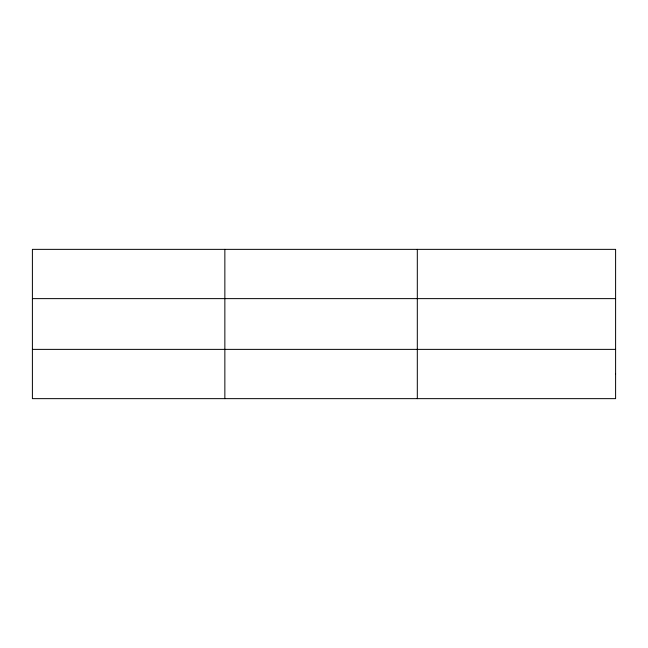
<?xml version="1.0" encoding="UTF-8"?>
<svg xmlns="http://www.w3.org/2000/svg" width="648" height="648" viewBox="0 0 648 648"><rect width="100%" height="100%" fill="white"/><g stroke="black" fill="none" stroke-linecap="round" stroke-linejoin="round"><path stroke-width="0.97" d="M224.856 249.359L224.856 398.642M417.312 249.359L417.312 398.642M32.4 298.623L615.6 298.623M32.4 349.377L615.6 349.377M615.6 374.009L615.6 398.642L32.4 398.642L32.4 249.359L615.6 249.359L615.6 374.009"/></g></svg>
